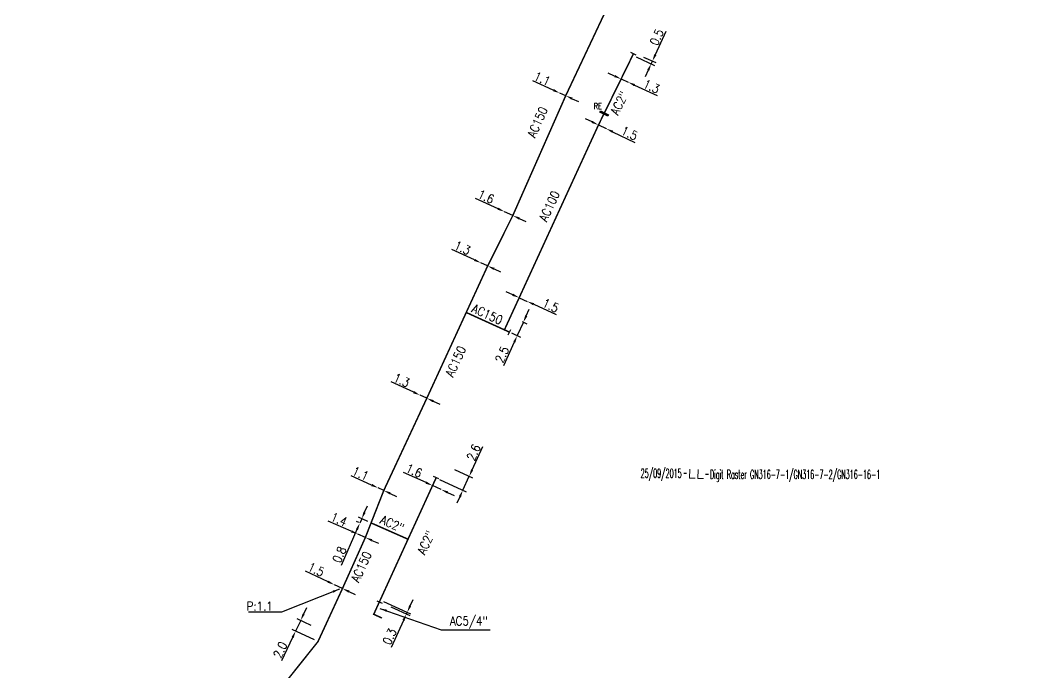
# Model space of a CAD drawing. Header units: millimetres. Extents: x 113011 to 114001, y 124000 to 125001.
# Drawn here: x 113710.5 to 113883, y 124279.4 to 124389.8 of the extents above; entities that cross this region are included whole.
import ezdxf
from ezdxf.enums import TextEntityAlignment as Align

# ---------------------------------------------------------------- set-up
doc = ezdxf.new("R2010")
doc.units = ezdxf.units.MM
doc.header["$PDMODE"] = 34
doc.linetypes.add('L_25_AP', pattern=[2000, 1000, 1000])
doc.linetypes.add('L_RAC_AP', pattern=[3.5, 2, -1.5])
doc.layers.get('0').update_dxf_attribs({"linetype": 'CONTINUOUS'})
doc.layers.get('Defpoints').update_dxf_attribs({"linetype": 'CONTINUOUS'})
for name, color, linetype in [('L_150', 1, 'CONTINUOUS'), ('L_340', 7, 'CONTINUOUS'), ('L_910', 7, 'CONTINUOUS')]:
    doc.layers.add(name, color=color, linetype=linetype)
doc.layers.add('L_170', color=7, linetype='CONTINUOUS', plot=False)
doc.styles.get("Standard").update_dxf_attribs({"font": 'romans.shx', "width": 0.85})
doc.dimstyles.get("Standard").update_dxf_attribs({"dimtxt": 1.5, "dimasz": 1.2, "dimexe": 0.625, "dimexo": 0.625, "dimgap": 0.25, "dimtad": 1, "dimdec": 1, "dimzin": 0, "dimdsep": 46, "dimtxsty": 'Standard', "dimcen": -0.5, "dimadec": 0, "dimazin": 0, "dimtfac": 1, "dimtdec": 1, "dimtmove": 0, "dimatfit": 3, "dimfxl": 0, "dimtolj": 1, "dimtzin": 0, "dimarcsym": 0})

# ---------------------------------------------------------------- blocks, each defined once
blk = doc.blocks.new('GIS_MODF')
at = {"color": 0, "linetype": 'Continuous', "flags": 128}
for points in [[(-2.18, -0.01), (-1.68, -0.01)], [(1.52, -0.01), (2.02, -0.01)]]:
    blk.add_lwpolyline(points, dxfattribs=at)
at = {"color": 0, "linetype": 'Continuous', "width": 0.5}
blk.add_attdef('DATE', text='', height=1.5, dxfattribs=at).set_placement((-2.5, -0.8), align=Align.RIGHT)
at = {"color": 0, "linetype": 'Continuous', "width": 1.771291}
blk.add_attdef('USER', text='', height=1.5, dxfattribs=at).set_placement((-1.51, -0.8), (1.28, -0.8), align=Align.FIT)
at = {"color": 0, "linetype": 'Continuous', "width": 0.5}
blk.add_attdef('DESC', (2.29, -0.8), '', height=1.5, dxfattribs=at)
blk = doc.blocks.new('*D164')
at = {"layer": 'Defpoints', "color": 0, "linetype": 'Continuous', "transparency": 16777216}
for p in [(113801.78, 124377.46), (113801.78, 124377.46), (113802.78, 124377.01)]:
    blk.add_point(p, dxfattribs=at)
at = {"layer": 'L_150', "color": 0, "linetype": 'Continuous', "lineweight": -2, "transparency": 16777216}
for p, q in [((113800.68, 124377.96), (113797.2, 124379.54)), ((113802.78, 124377.01), (113801.78, 124377.46)), ((113803.87, 124376.51), (113804.96, 124376.02))]:
    blk.add_line(p, q, dxfattribs=at)
at = {"layer": 'L_150', "color": 0, "linetype": 'Continuous', "transparency": 16777216}
for points in [[(113800.77, 124378.14), (113800.6, 124377.77), (113801.78, 124377.46)], [(113803.95, 124376.69), (113803.79, 124376.33), (113802.78, 124377.01)]]:
    blk.add_solid(points, dxfattribs=at)
at = {"layer": 'L_150', "color": 0, "linetype": 'Continuous', "transparency": 16777216, "insert": (113798.81, 124379.9), "char_height": 1.5, "attachment_point": 5, "rotation": 335.613}
blk.add_mtext('\\A1;1.1', dxfattribs=at)
blk = doc.blocks.new('*D165')
at = {"layer": 'Defpoints', "color": 0, "linetype": 'Continuous', "transparency": 16777216}
for p in [(113792.42, 124357.39), (113792.42, 124357.39), (113793.83, 124356.74)]:
    blk.add_point(p, dxfattribs=at)
at = {"layer": 'L_150', "color": 0, "linetype": 'Continuous', "lineweight": -2, "transparency": 16777216}
for p, q in [((113791.33, 124357.89), (113787.52, 124359.64)), ((113793.83, 124356.74), (113792.42, 124357.39)), ((113794.92, 124356.24), (113796.01, 124355.74))]:
    blk.add_line(p, q, dxfattribs=at)
at = {"layer": 'L_150', "color": 0, "linetype": 'Continuous', "transparency": 16777216}
for points in [[(113791.41, 124358.07), (113791.25, 124357.71), (113792.42, 124357.39)], [(113795, 124356.42), (113794.83, 124356.06), (113793.83, 124356.74)]]:
    blk.add_solid(points, dxfattribs=at)
at = {"layer": 'L_150', "color": 0, "linetype": 'Continuous', "transparency": 16777216, "insert": (113789.3, 124359.93), "char_height": 1.5, "attachment_point": 5, "rotation": 335.3201}
blk.add_mtext('\\A1;1.6', dxfattribs=at)
blk = doc.blocks.new('*D166')
at = {"layer": 'Defpoints', "color": 0, "linetype": 'Continuous', "transparency": 16777216}
for p in [(113788.44, 124348.73), (113788.44, 124348.73), (113789.57, 124348.21)]:
    blk.add_point(p, dxfattribs=at)
at = {"layer": 'L_150', "color": 0, "linetype": 'Continuous', "lineweight": -2, "transparency": 16777216}
for p, q in [((113787.34, 124349.23), (113783.54, 124350.98)), ((113789.57, 124348.21), (113788.44, 124348.73)), ((113790.66, 124347.71), (113791.75, 124347.21))]:
    blk.add_line(p, q, dxfattribs=at)
at = {"layer": 'L_150', "color": 0, "linetype": 'Continuous', "transparency": 16777216}
for points in [[(113787.43, 124349.41), (113787.26, 124349.05), (113788.44, 124348.73)], [(113790.75, 124347.89), (113790.58, 124347.53), (113789.57, 124348.21)]]:
    blk.add_solid(points, dxfattribs=at)
at = {"layer": 'L_150', "color": 0, "linetype": 'Continuous', "transparency": 16777216, "insert": (113785.31, 124351.27), "char_height": 1.5, "attachment_point": 5, "rotation": 335.3517}
blk.add_mtext('\\A1;1.3', dxfattribs=at)
blk = doc.blocks.new('*D167')
at = {"layer": 'Defpoints', "color": 0, "linetype": 'Continuous', "transparency": 16777216}
for p in [(113794.83, 124339.05), (113795.61, 124338.69), (113793.01, 124337.13)]:
    blk.add_point(p, dxfattribs=at)
at = {"layer": 'L_340', "color": 0, "linetype": 'Continuous', "lineweight": -2, "transparency": 16777216}
for p, q in [((113796.11, 124339.78), (113796.6, 124340.88)), ((113795.61, 124338.69), (113794.57, 124336.42)), ((113795.4, 124338.79), (113796.18, 124338.43)), ((113793.58, 124336.87), (113795.14, 124336.16)), ((113794.08, 124335.32), (113792.27, 124331.34))]:
    blk.add_line(p, q, dxfattribs=at)
at = {"layer": 'L_340', "color": 0, "linetype": 'Continuous', "transparency": 16777216}
for points in [[(113795.92, 124339.87), (113796.29, 124339.7), (113795.61, 124338.69)], [(113793.9, 124335.41), (113794.26, 124335.24), (113794.57, 124336.42)]]:
    blk.add_solid(points, dxfattribs=at)
at = {"layer": 'L_340', "color": 0, "linetype": 'Continuous', "transparency": 16777216, "insert": (113792.01, 124333.2), "char_height": 1.5, "attachment_point": 5, "rotation": 65.5516}
blk.add_mtext('\\A1;2.5', dxfattribs=at)
blk = doc.blocks.new('*D168')
at = {"layer": 'Defpoints', "color": 0, "linetype": 'Continuous', "transparency": 16777216}
for p in [(113794.91, 124342.84), (113796.27, 124342.22), (113796.27, 124342.22)]:
    blk.add_point(p, dxfattribs=at)
at = {"layer": 'L_150', "color": 0, "linetype": 'Continuous', "lineweight": -2, "transparency": 16777216}
for p, q in [((113793.81, 124343.34), (113792.72, 124343.83)), ((113794.91, 124342.84), (113796.27, 124342.22)), ((113797.36, 124341.72), (113801.18, 124339.99))]:
    blk.add_line(p, q, dxfattribs=at)
at = {"layer": 'L_150', "color": 0, "linetype": 'Continuous', "transparency": 16777216}
for points in [[(113793.9, 124343.52), (113793.73, 124343.15), (113794.91, 124342.84)], [(113797.45, 124341.9), (113797.28, 124341.54), (113796.27, 124342.22)]]:
    blk.add_solid(points, dxfattribs=at)
at = {"layer": 'L_150', "color": 0, "linetype": 'Continuous', "transparency": 16777216, "insert": (113800.23, 124341.52), "char_height": 1.5, "attachment_point": 5, "rotation": 335.5516}
blk.add_mtext('\\A1;1.5', dxfattribs=at)
blk = doc.blocks.new('*D169')
at = {"layer": 'Defpoints', "color": 0, "linetype": 'Continuous', "transparency": 16777216}
for p in [(113808.32, 124372.06), (113809.63, 124371.44), (113809.63, 124371.44)]:
    blk.add_point(p, dxfattribs=at)
at = {"layer": 'L_150', "color": 0, "linetype": 'Continuous', "lineweight": -2, "transparency": 16777216}
for p, q in [((113807.24, 124372.58), (113806.15, 124373.09)), ((113808.32, 124372.06), (113809.63, 124371.44)), ((113810.71, 124370.92), (113814.49, 124369.11))]:
    blk.add_line(p, q, dxfattribs=at)
at = {"layer": 'L_150', "color": 0, "linetype": 'Continuous', "transparency": 16777216}
for points in [[(113807.32, 124372.76), (113807.15, 124372.4), (113808.32, 124372.06)], [(113810.8, 124371.1), (113810.63, 124370.74), (113809.63, 124371.44)]]:
    blk.add_solid(points, dxfattribs=at)
at = {"layer": 'L_150', "color": 0, "linetype": 'Continuous', "transparency": 16777216, "insert": (113813.57, 124370.66), "char_height": 1.5, "attachment_point": 5, "rotation": 334.4815}
blk.add_mtext('\\A1;1.5', dxfattribs=at)
blk = doc.blocks.new('*D170')
at = {"layer": 'Defpoints', "color": 0, "linetype": 'Continuous', "transparency": 16777216}
for p in [(113812.15, 124379.84), (113813.33, 124379.3), (113813.33, 124379.3)]:
    blk.add_point(p, dxfattribs=at)
at = {"layer": 'L_150', "color": 0, "linetype": 'Continuous', "lineweight": -2, "transparency": 16777216}
for p, q in [((113811.06, 124380.34), (113809.97, 124380.84)), ((113812.15, 124379.84), (113813.33, 124379.3)), ((113814.42, 124378.8), (113818.23, 124377.06))]:
    blk.add_line(p, q, dxfattribs=at)
at = {"layer": 'L_150', "color": 0, "linetype": 'Continuous', "transparency": 16777216}
for points in [[(113811.14, 124380.52), (113810.98, 124380.16), (113812.15, 124379.84)], [(113814.51, 124378.99), (113814.34, 124378.62), (113813.33, 124379.3)]]:
    blk.add_solid(points, dxfattribs=at)
at = {"layer": 'L_150', "color": 0, "linetype": 'Continuous', "transparency": 16777216, "insert": (113817.29, 124378.59), "char_height": 1.5, "attachment_point": 5, "rotation": 335.4296}
blk.add_mtext('\\A1;1.3', dxfattribs=at)
blk = doc.blocks.new('*D171')
at = {"layer": 'Defpoints', "color": 0, "linetype": 'Continuous', "transparency": 16777216}
for p in [(113814.11, 124383.84), (113815.39, 124383.81), (113817.45, 124382.87)]:
    blk.add_point(p, dxfattribs=at)
at = {"layer": 'L_340', "color": 0, "linetype": 'Continuous', "lineweight": -2, "transparency": 16777216}
for p, q in [((113817.95, 124383.96), (113819.76, 124387.94)), ((113814.68, 124383.58), (113817.81, 124382.15)), ((113815.96, 124383.55), (113818.02, 124382.61)), ((113817.24, 124382.41), (113817.45, 124382.87)), ((113816.74, 124381.32), (113816.24, 124380.23))]:
    blk.add_line(p, q, dxfattribs=at)
at = {"layer": 'L_340', "color": 0, "linetype": 'Continuous', "transparency": 16777216}
for points in [[(113817.76, 124384.04), (113818.13, 124383.88), (113817.45, 124382.87)], [(113816.56, 124381.4), (113816.92, 124381.24), (113817.24, 124382.41)]]:
    blk.add_solid(points, dxfattribs=at)
at = {"layer": 'L_340', "color": 0, "linetype": 'Continuous', "transparency": 16777216, "insert": (113818.19, 124386.91), "char_height": 1.5, "attachment_point": 5, "rotation": 65.4857}
blk.add_mtext('\\A1;0.5', dxfattribs=at)
blk = doc.blocks.new('*D172')
at = {"layer": 'Defpoints', "color": 0, "linetype": 'Continuous', "transparency": 16777216}
for p in [(113778.15, 124326.35), (113778.15, 124326.35), (113779.28, 124325.83)]:
    blk.add_point(p, dxfattribs=at)
at = {"layer": 'L_150', "color": 0, "linetype": 'Continuous', "lineweight": -2, "transparency": 16777216}
for p, q in [((113777.06, 124326.85), (113773.24, 124328.59)), ((113779.28, 124325.83), (113778.15, 124326.35)), ((113780.38, 124325.33), (113781.47, 124324.83))]:
    blk.add_line(p, q, dxfattribs=at)
at = {"layer": 'L_150', "color": 0, "linetype": 'Continuous', "transparency": 16777216}
for points in [[(113777.14, 124327.03), (113776.97, 124326.66), (113778.15, 124326.35)], [(113780.46, 124325.51), (113780.29, 124325.15), (113779.28, 124325.83)]]:
    blk.add_solid(points, dxfattribs=at)
at = {"layer": 'L_150', "color": 0, "linetype": 'Continuous', "transparency": 16777216, "insert": (113775.02, 124328.88), "char_height": 1.5, "attachment_point": 5, "rotation": 335.4582}
blk.add_mtext('\\A1;1.3', dxfattribs=at)
blk = doc.blocks.new('*D173')
at = {"layer": 'Defpoints', "color": 0, "linetype": 'Continuous', "transparency": 16777216}
for p in [(113771.04, 124310.66), (113771.04, 124310.66), (113772, 124310.22)]:
    blk.add_point(p, dxfattribs=at)
at = {"layer": 'L_150', "color": 0, "linetype": 'Continuous', "lineweight": -2, "transparency": 16777216}
for p, q in [((113769.95, 124311.15), (113766.46, 124312.73)), ((113772, 124310.22), (113771.04, 124310.66)), ((113773.09, 124309.73), (113774.18, 124309.23))]:
    blk.add_line(p, q, dxfattribs=at)
at = {"layer": 'L_150', "color": 0, "linetype": 'Continuous', "transparency": 16777216}
for points in [[(113770.03, 124311.34), (113769.86, 124310.97), (113771.04, 124310.66)], [(113773.17, 124309.91), (113773.01, 124309.55), (113772, 124310.22)]]:
    blk.add_solid(points, dxfattribs=at)
at = {"layer": 'L_150', "color": 0, "linetype": 'Continuous', "transparency": 16777216, "insert": (113768.07, 124313.1), "char_height": 1.5, "attachment_point": 5, "rotation": 335.6081}
blk.add_mtext('\\A1;1.1', dxfattribs=at)
blk = doc.blocks.new('*D174')
at = {"layer": 'Defpoints', "color": 0, "linetype": 'Continuous', "transparency": 16777216}
for p in [(113767.95, 124304.7), (113768.35, 124304.53), (113769.85, 124304.74)]:
    blk.add_point(p, dxfattribs=at)
at = {"layer": 'L_150', "color": 0, "linetype": 'Continuous', "lineweight": -2, "transparency": 16777216}
for p, q in [((113768.75, 124306.53), (113769.24, 124307.63)), ((113767.78, 124304.78), (113767.37, 124304.96)), ((113769.28, 124304.99), (113767.7, 124305.69)), ((113768.27, 124305.44), (113767.95, 124304.7)), ((113767.46, 124303.61), (113764.77, 124297.51))]:
    blk.add_line(p, q, dxfattribs=at)
at = {"layer": 'L_150', "color": 0, "linetype": 'Continuous', "transparency": 16777216}
for points in [[(113768.57, 124306.61), (113768.94, 124306.45), (113768.27, 124305.44)], [(113767.28, 124303.69), (113767.64, 124303.53), (113767.95, 124304.7)]]:
    blk.add_solid(points, dxfattribs=at)
at = {"layer": 'L_150', "color": 0, "linetype": 'Continuous', "transparency": 16777216, "insert": (113764.5, 124299.37), "char_height": 1.5, "attachment_point": 5, "rotation": 66.1788}
blk.add_mtext('\\A1;0.8', dxfattribs=at)
blk = doc.blocks.new('*D175')
at = {"layer": 'Defpoints', "color": 0, "linetype": 'Continuous', "transparency": 16777216}
for p in [(113767.61, 124302.84), (113767.61, 124302.84), (113768.89, 124302.28)]:
    blk.add_point(p, dxfattribs=at)
at = {"layer": 'L_150', "color": 0, "linetype": 'Continuous', "lineweight": -2, "transparency": 16777216}
for p, q in [((113766.51, 124303.33), (113762.62, 124305.04)), ((113768.89, 124302.28), (113767.61, 124302.84)), ((113769.99, 124301.79), (113771.08, 124301.31))]:
    blk.add_line(p, q, dxfattribs=at)
at = {"layer": 'L_150', "color": 0, "linetype": 'Continuous', "transparency": 16777216}
for points in [[(113766.59, 124303.51), (113766.43, 124303.14), (113767.61, 124302.84)], [(113770.07, 124301.97), (113769.91, 124301.61), (113768.89, 124302.28)]]:
    blk.add_solid(points, dxfattribs=at)
at = {"layer": 'L_150', "color": 0, "linetype": 'Continuous', "transparency": 16777216, "insert": (113764.42, 124305.34), "char_height": 1.5, "attachment_point": 5, "rotation": 336.1788}
blk.add_mtext('\\A1;1.4', dxfattribs=at)
blk = doc.blocks.new('*D176')
at = {"layer": 'Defpoints', "color": 0, "linetype": 'Continuous', "transparency": 16777216}
for p in [(113780.25, 124311.05), (113781.7, 124310.39), (113781.7, 124310.39)]:
    blk.add_point(p, dxfattribs=at)
at = {"layer": 'L_150', "color": 0, "linetype": 'Continuous', "lineweight": -2, "transparency": 16777216}
for p, q in [((113779.16, 124311.55), (113775.35, 124313.29)), ((113781.7, 124310.39), (113780.25, 124311.05)), ((113782.8, 124309.89), (113783.89, 124309.39))]:
    blk.add_line(p, q, dxfattribs=at)
at = {"layer": 'L_150', "color": 0, "linetype": 'Continuous', "transparency": 16777216}
for points in [[(113779.24, 124311.73), (113779.07, 124311.37), (113780.25, 124311.05)], [(113782.88, 124310.07), (113782.71, 124309.71), (113781.7, 124310.39)]]:
    blk.add_solid(points, dxfattribs=at)
at = {"layer": 'L_150', "color": 0, "linetype": 'Continuous', "transparency": 16777216, "insert": (113777.12, 124313.58), "char_height": 1.5, "attachment_point": 5, "rotation": 335.4301}
blk.add_mtext('\\A1;1.6', dxfattribs=at)
blk = doc.blocks.new('*D177')
at = {"layer": 'Defpoints', "color": 0, "linetype": 'Continuous', "transparency": 16777216}
for p in [(113783.37, 124314.03), (113780.84, 124312.33), (113786.45, 124312.62)]:
    blk.add_point(p, dxfattribs=at)
at = {"layer": 'L_340', "color": 0, "linetype": 'Continuous', "lineweight": -2, "transparency": 16777216}
for p, q in [((113786.95, 124313.72), (113788.77, 124317.69)), ((113783.94, 124313.77), (113787.02, 124312.36)), ((113781.4, 124312.07), (113785.94, 124310)), ((113785.37, 124310.26), (113786.45, 124312.62)), ((113784.87, 124309.17), (113784.37, 124308.08))]:
    blk.add_line(p, q, dxfattribs=at)
at = {"layer": 'L_340', "color": 0, "linetype": 'Continuous', "transparency": 16777216}
for points in [[(113786.77, 124313.8), (113787.13, 124313.63), (113786.45, 124312.62)], [(113784.69, 124309.25), (113785.06, 124309.08), (113785.37, 124310.26)]]:
    blk.add_solid(points, dxfattribs=at)
at = {"layer": 'L_340', "color": 0, "linetype": 'Continuous', "transparency": 16777216, "insert": (113787.2, 124316.66), "char_height": 1.5, "attachment_point": 5, "rotation": 65.4301}
blk.add_mtext('\\A1;2.6', dxfattribs=at)
blk = doc.blocks.new('*D178')
at = {"layer": 'Defpoints', "color": 0, "linetype": 'Continuous', "transparency": 16777216}
for p in [(113771.4, 124291.69), (113772.65, 124290.79), (113775.83, 124289.33)]:
    blk.add_point(p, dxfattribs=at)
at = {"layer": 'L_340', "color": 0, "linetype": 'Continuous', "lineweight": -2, "transparency": 16777216}
for p, q in [((113771.97, 124291.43), (113776.53, 124289.35)), ((113773.22, 124290.53), (113776.4, 124289.07)), ((113776.46, 124290.7), (113776.96, 124291.79)), ((113775.96, 124289.61), (113775.83, 124289.33)), ((113775.33, 124288.24), (113773.23, 124283.65))]:
    blk.add_line(p, q, dxfattribs=at)
at = {"layer": 'L_340', "color": 0, "linetype": 'Continuous', "transparency": 16777216}
for points in [[(113776.28, 124290.78), (113776.64, 124290.61), (113775.96, 124289.61)], [(113775.15, 124288.32), (113775.51, 124288.16), (113775.83, 124289.33)]]:
    blk.add_solid(points, dxfattribs=at)
at = {"layer": 'L_340', "color": 0, "linetype": 'Continuous', "transparency": 16777216, "insert": (113772.98, 124285.51), "char_height": 1.5, "attachment_point": 5, "rotation": 65.4202}
blk.add_mtext('\\A1;0.3', dxfattribs=at)
blk = doc.blocks.new('*D179')
at = {"layer": 'Defpoints', "color": 0, "linetype": 'Continuous', "transparency": 16777216}
for p in [(113763.65, 124294.28), (113763.65, 124294.28), (113765.01, 124293.64)]:
    blk.add_point(p, dxfattribs=at)
at = {"layer": 'L_150', "color": 0, "linetype": 'Continuous', "lineweight": -2, "transparency": 16777216}
for p, q in [((113762.57, 124294.79), (113758.78, 124296.58)), ((113765.01, 124293.64), (113763.65, 124294.28)), ((113766.09, 124293.12), (113767.18, 124292.61))]:
    blk.add_line(p, q, dxfattribs=at)
at = {"layer": 'L_150', "color": 0, "linetype": 'Continuous', "transparency": 16777216}
for points in [[(113762.65, 124294.97), (113762.48, 124294.61), (113763.65, 124294.28)], [(113766.18, 124293.31), (113766.01, 124292.94), (113765.01, 124293.64)]]:
    blk.add_solid(points, dxfattribs=at)
at = {"layer": 'L_150', "color": 0, "linetype": 'Continuous', "transparency": 16777216, "insert": (113760.56, 124296.85), "char_height": 1.5, "attachment_point": 5, "rotation": 334.6879}
blk.add_mtext('\\A1;1.5', dxfattribs=at)
blk = doc.blocks.new('*D180')
at = {"layer": 'Defpoints', "color": 0, "linetype": 'Continuous', "transparency": 16777216}
for p in [(113757.94, 124288.25), (113760.29, 124287.14), (113760.87, 124284.66)]:
    blk.add_point(p, dxfattribs=at)
at = {"layer": 'L_150', "color": 0, "linetype": 'Continuous', "lineweight": -2, "transparency": 16777216}
for p, q in [((113758.45, 124289.34), (113758.96, 124290.42)), ((113757.94, 124288.25), (113757.09, 124286.44)), ((113759.72, 124287.41), (113757.37, 124288.52)), ((113756.58, 124285.35), (113754.72, 124281.4)), ((113760.3, 124284.93), (113756.52, 124286.71))]:
    blk.add_line(p, q, dxfattribs=at)
at = {"layer": 'L_150', "color": 0, "linetype": 'Continuous', "transparency": 16777216}
for points in [[(113758.27, 124289.42), (113758.63, 124289.25), (113757.94, 124288.25)], [(113756.39, 124285.44), (113756.76, 124285.27), (113757.09, 124286.44)]]:
    blk.add_solid(points, dxfattribs=at)
at = {"layer": 'L_150', "color": 0, "linetype": 'Continuous', "transparency": 16777216, "insert": (113754.49, 124283.26), "char_height": 1.5, "attachment_point": 5, "rotation": 64.8247}
blk.add_mtext('\\A1;2.0', dxfattribs=at)
blk = doc.blocks.new('L_340_07')
at = {"color": 0, "linetype": 'Continuous', "const_width": 0.25, "flags": 128}
blk.add_lwpolyline([(0, 0), (0.35, 0)], dxfattribs=at)
at = {"color": 0, "linetype": 'Continuous', "flags": 128}
blk.add_lwpolyline([(0.35, -0.5), (0.35, 0.5)], dxfattribs=at)
at = {"color": 0, "linetype": 'Continuous', "width": 0.75, "flags": 3}
for tag, p in [('DEF_LEG', (0.72, -3.47)), ('DEF_COUP', (0.72, -5.97)), ('DEF_TYPE', (0.72, -8.47))]:
    blk.add_attdef(tag, text='', height=1.2, dxfattribs=at).set_placement(p, align=Align.MIDDLE)
blk = doc.blocks.new('L_340_20')
at = {"linetype": 'Continuous'}
blk.add_hatch(color=0, dxfattribs=at).paths.add_polyline_path([(0.125, 0.75), (-0.125, 0.75), (-0.125, -0.75), (0.125, -0.75)])
at = {"color": 0, "linetype": 'Continuous'}
blk.add_lwpolyline([(-0.125, 0.75), (0.125, 0.75), (0.125, -0.75), (-0.125, -0.75)], close=True, dxfattribs=at)
at = {"color": 0, "linetype": 'Continuous', "width": 0.75}
for tag, height, flags, p in [('RE', 1.5, 8, (0, 3)), ('DEF_LEG', 1.2, 3, (0, -5)), ('DEF_COUP', 1.2, 3, (0, -7.5)), ('DEF_TYPE', 1.2, 3, (0, -10))]:
    blk.add_attdef(tag, text='', height=height, dxfattribs=dict(at, flags=flags)).set_placement(p, align=Align.MIDDLE)

msp = doc.modelspace()

# ---------------------------------------------------------------- linework, layer by layer
at = {"layer": 'L_150', "linetype": 'L_25_AP', "flags": 128}
msp.add_lwpolyline([(113882.83, 124633.44, 0.25, 0.25, 0), (113882.66, 124633.03, 0.25, 0.25, 0), (113879.06, 124624.42, 0.25, 0.25, 0), (113879.46, 124624.25, 0.25, 0.25, 0), (113869.61, 124597.53, 0.25, 0.25, 0), (113857.78, 124554.48, 0.25, 0.25, 0), (113849.43, 124526.53, 0.25, 0.25, 0), (113844.88, 124507.78, 0.25, 0.25, 0), (113841.75, 124495.74, 0.25, 0.25, 0), (113838.59, 124482.66, 0.25, 0.25, 0), (113832.32, 124459.45, 0.25, 0.25, 0), (113830.79, 124453.44, 0.25, 0.25, 0), (113829.68, 124449.09, 0.25, 0.25, 0), (113826.45, 124437.26, 0.25, 0.25, 0), (113820.33, 124418.05, 0.25, 0.25, 0), (113810.62, 124393.64, 0.25, 0.25, 0), (113802.78, 124377.01, 0.25, 0.25, 0), (113793.83, 124356.74, 0.25, 0.25, 0), (113789.57, 124348.21, 0.25, 0.25, 0), (113785.95, 124340.34, 0.25, 0.25, 0), (113779.28, 124325.83, 0.25, 0.25, 0), (113772, 124310.22, 0.25, 0.25, 0), (113769.85, 124304.74, 0.25, 0.25, 0), (113768.89, 124302.28, 0.25, 0.25, 0), (113765.01, 124293.64, 0.25, 0.25, 0), (113760.87, 124284.66, 0.25, 0.25, 0), (113751.53, 124272.96, 0.25, 0.25, 0), (113749.34, 124268.97, 0.25, 0.25, 0), (113748.78, 124268.16, 0.25, 0.25, 0), (113746.89, 124266.19, 0.25, 0.25, 0), (113744.46, 124262, 0.25, 0.25, 0), (113740.08, 124256.27, 0.25, 0.25, 0), (113740.08, 124256.27, 0.25, 0.25, 0), (113732.96, 124248.27, 0.25, 0.25, 0), (113725.47, 124243.36, 0.25, 0.25, 0), (113708.75, 124232.37, 0.25, 0.25, 0), (113695.71, 124224.69, 0.25, 0.25, 0), (113681.11, 124218.74, 0.25, 0.25, 0), (113681.11, 124218.74, 0.25, 0.25, 0), (113670.12, 124214.92, 0.25, 0.25, 0), (113663, 124211.55, 0.25, 0.25, 0), (113662.46, 124211.74, 0.25, 0.25, 0), (113657.16, 124209.72, 0.25, 0.25, 0), (113657.16, 124209.72, 0.25, 0.25, 0), (113654.18, 124208.93, 0.25, 0.25, 0), (113638.21, 124203.43, 0.25, 0.25, 0), (113636.44, 124202.66, 0.25, 0.25, 0), (113630.74, 124201.46, 0.25, 0.25, 0), (113627.68, 124202.69, 0.25, 0.25, 0), (113627.68, 124202.69, 0.25, 0.25, -0.16795), (113623.04, 124207.94, 0.25, 0.25, 0), (113623.04, 124207.94, 0.25, 0.25, 0), (113623.04, 124207.94, 0.25, 0.25, 0), (113620.5, 124213.73, 0.25, 0.25, 0), (113616.36, 124223.88, 0.25, 0.25, 0), (113612.44, 124233.67, 0.25, 0.25, 0), (113612.19, 124234.27, 0.25, 0.25, 0), (113604.66, 124231.11, 0.25, 0.25, 0), (113597.92, 124224.89, 0.25, 0.25, 0), (113596.99, 124223.71, 0.25, 0.25, 0), (113591.67, 124217.9, 0.25, 0.25, 0), (113597.88, 124212.08, 0.25, 0.25, 0), (113601.47, 124208.75, 0, 0, 0)], format="xyseb", dxfattribs=at)
at = {"layer": 'L_150', "linetype": 'L_25_AP', "const_width": 0.25, "flags": 128}
for points in [[(113814.11, 124383.84), (113812.15, 124379.84), (113808.32, 124372.06), (113794.91, 124342.84), (113792.41, 124337.4)], [(113793.01, 124337.13), (113792.41, 124337.4), (113785.95, 124340.34)], [(113780.84, 124312.33), (113780.25, 124311.05), (113776.1, 124301.98), (113776.1, 124301.98), (113771.4, 124291.69)], [(113769.85, 124304.74), (113776.1, 124301.98)]]:
    msp.add_lwpolyline(points, dxfattribs=at)
at = {"layer": 'L_170', "linetype": 'L_RAC_AP', "ltscale": 0.5, "const_width": 0.25}
msp.add_lwpolyline([(113771.26, 124291.39), (113770.3, 124289.28), (113771.7, 124288.64)], dxfattribs=at)

# ---------------------------------------------------------------- block references
at = {"layer": 'L_340'}
for p, xscale, rotation in [((113814.11, 124383.84), 0.8, 63.80675895531834), ((113793.01, 124337.13), 0.8, 335.5515641494533), ((113780.84, 124312.33), 0.2, 65.43005425422145)]:
    msp.add_blockref('L_340_07', p, dxfattribs=dict(at, xscale=xscale, rotation=rotation))
ref = msp.add_blockref('L_340_20', (113809.28, 124374.01), dxfattribs=dict(at, rotation=63.80675895447261))
ref.add_attrib('RE', 'RE', dxfattribs={"layer": '0', "color": 0, "linetype": 'Continuous', "height": 1, "width": 0.75, "flags": 8}).set_placement((113808.2, 124375.25), align=Align.MIDDLE)
at = {"layer": 'L_340', "rotation": 245.430054253448}
msp.add_blockref('L_340_07', (113771.4, 124291.69), dxfattribs=at)
at = {"layer": 'L_910', "linetype": 'Continuous'}
ref = msp.add_blockref('GIS_MODF', (113824.92, 124313.08), dxfattribs=dict(at, rotation=357.7974360026744))
ref.add_attrib('DATE', '25/09/2015', dxfattribs={"layer": '0', "color": 0, "linetype": 'Continuous', "height": 1.5, "width": 0.5}).set_placement((113822.39, 124312.38), align=Align.RIGHT)
ref.add_attrib('USER', 'LL', dxfattribs={"layer": '0', "color": 0, "linetype": 'Continuous', "height": 1.5, "rotation": 357.7974, "width": 1.180861}).set_placement((113823.39, 124312.34), (113826.17, 124312.23), align=Align.FIT)
ref.add_attrib('DESC', 'Digit Raster GN316-7-1/GN316-7-2/GN316-16-1', (113827.18, 124312.19), dxfattribs={"layer": '0', "color": 0, "linetype": 'Continuous', "height": 1.5, "width": 0.5})

# ---------------------------------------------------------------- texts
at = {"layer": 'L_150', "linetype": 'Continuous', "width": 0.85}
for s, rotation, p in [('AC2"', 63.8068, (113811.61, 124373.59)), ('AC150', 66.1669, (113797.58, 124369.76)), ('AC100', 65.3431, (113799.56, 124355.55)), ('AC150', 335.5516, (113786.74, 124340.47)), ('AC150', 65.3155, (113783.72, 124329.3)), ('AC2"', 336.1788, (113771.25, 124304.72)), ('AC2"', 65.4301, (113778.95, 124299.23)), ('AC150', 65.8081, (113767.77, 124294.53))]:
    msp.add_text(s, height=1.5, rotation=rotation, dxfattribs=at).set_placement(p)
at = {"layer": 'L_150', "linetype": 'Continuous', "insert": (113753.22, 124289.91), "char_height": 1.5, "attachment_point": 9}
msp.add_mtext('\\A1;P:1.1', dxfattribs=at)
at = {"layer": 'L_170', "linetype": 'Continuous', "ltscale": 0.5, "insert": (113783.18, 124286.9), "char_height": 1.5, "attachment_point": 7}
msp.add_mtext('\\A1;AC5/4"', dxfattribs=at)

# ---------------------------------------------------------------- dimensions: what is measured, and where the dimension line sits
at = {"layer": 'L_150', "linetype": 'Continuous'}
for base, p1, p2, angle, picture, middle in [((113801.78, 124377.46), (113802.78, 124377.01), (113801.78, 124377.46), 335.613, '*D164', (113798.4, 124378.99)), ((113813.33, 124379.3), (113812.15, 124379.84), (113813.33, 124379.3), 155.4296, '*D170', (113816.87, 124377.68)), ((113809.6293, 124371.4356), (113808.3207, 124372.0602), (113809.6293, 124371.4356), 154.4815, '*D169', (113813.144, 124369.7578)), ((113792.4192, 124357.3915), (113793.8276, 124356.7443), (113792.4192, 124357.3915), 335.3201, '*D165', (113788.8803, 124359.0177)), ((113788.43557, 124348.73201), (113789.57168, 124348.2107), (113788.43557, 124348.73201), 335.35172, '*D166', (113784.89579, 124350.35626)), ((113796.27, 124342.22), (113794.91, 124342.84), (113796.27, 124342.22), 155.5516, '*D168', (113799.82, 124340.61)), ((113778.15, 124326.35), (113779.28, 124325.83), (113778.15, 124326.35), 335.4582, '*D172', (113774.6, 124327.97)), ((113771.0389, 124310.6582), (113771.9951, 124310.2246), (113771.0389, 124310.6582), 335.6081, '*D173', (113767.6577, 124312.1914)), ((113781.7, 124310.39), (113780.25, 124311.05), (113781.7, 124310.39), 155.4301, '*D176', (113776.71, 124312.67)), ((113767.95, 124304.7), (113769.85, 124304.74), (113768.35, 124304.53), 66.1788, '*D174', (113765.41, 124298.96)), ((113767.61, 124302.84), (113768.89, 124302.28), (113767.61, 124302.84), 336.1788, '*D175', (113764.02, 124304.43)), ((113763.65, 124294.28), (113765.01, 124293.64), (113763.65, 124294.28), 334.6879, '*D179', (113760.13, 124295.94)), ((113757.94, 124288.25), (113760.87, 124284.66), (113760.29, 124287.14), 244.8247, '*D180', (113755.39, 124282.83))]:
    dim = msp.add_linear_dim(base=base, p1=p1, p2=p2, angle=angle, dimstyle='Standard', dxfattribs=at)
    dim.commit()
    dim.dimension.update_dxf_attribs({"geometry": picture, "text_midpoint": middle, "dimtype": 160})
at = {"layer": 'L_340', "linetype": 'Continuous'}
for base, p1, p2, angle, picture, middle in [((113817.45, 124382.87), (113814.11, 124383.84), (113815.39, 124383.81), 245.4857, '*D171', (113819.1, 124386.49)), ((113795.61, 124338.69), (113793.01, 124337.13), (113794.83, 124339.05), 245.5516, '*D167', (113792.92, 124332.79)), ((113786.45, 124312.62), (113780.84, 124312.33), (113783.37, 124314.03), 245.4301, '*D177', (113788.11, 124316.25)), ((113775.83, 124289.33), (113771.4, 124291.69), (113772.65, 124290.79), 65.4202, '*D178', (113773.89, 124285.09))]:
    dim = msp.add_linear_dim(base=base, p1=p1, p2=p2, angle=angle, dimstyle='Standard', dxfattribs=at)
    dim.commit()
    dim.dimension.update_dxf_attribs({"geometry": picture, "text_midpoint": middle, "dimtype": 160})

# ---------------------------------------------------------------- leaders
at = {"layer": 'L_150', "linetype": 'Continuous', "annotation_type": 0, "has_hookline": 1, "hookline_direction": 1, "text_width": 4.13}
msp.add_leader([(113764.5, 124293.54), (113754.67, 124289.66), (113753.47, 124289.66)], dimstyle='Standard', dxfattribs=at)
at = {"layer": 'L_170', "linetype": 'Continuous', "ltscale": 0.5, "annotation_type": 0, "has_hookline": 1, "hookline_direction": 0, "text_width": 6.8}
msp.add_leader([(113771.35, 124290.27), (113781.73, 124286.65), (113782.93, 124286.65)], dimstyle='Standard', dxfattribs=at)

doc.saveas('drawing.dxf')
